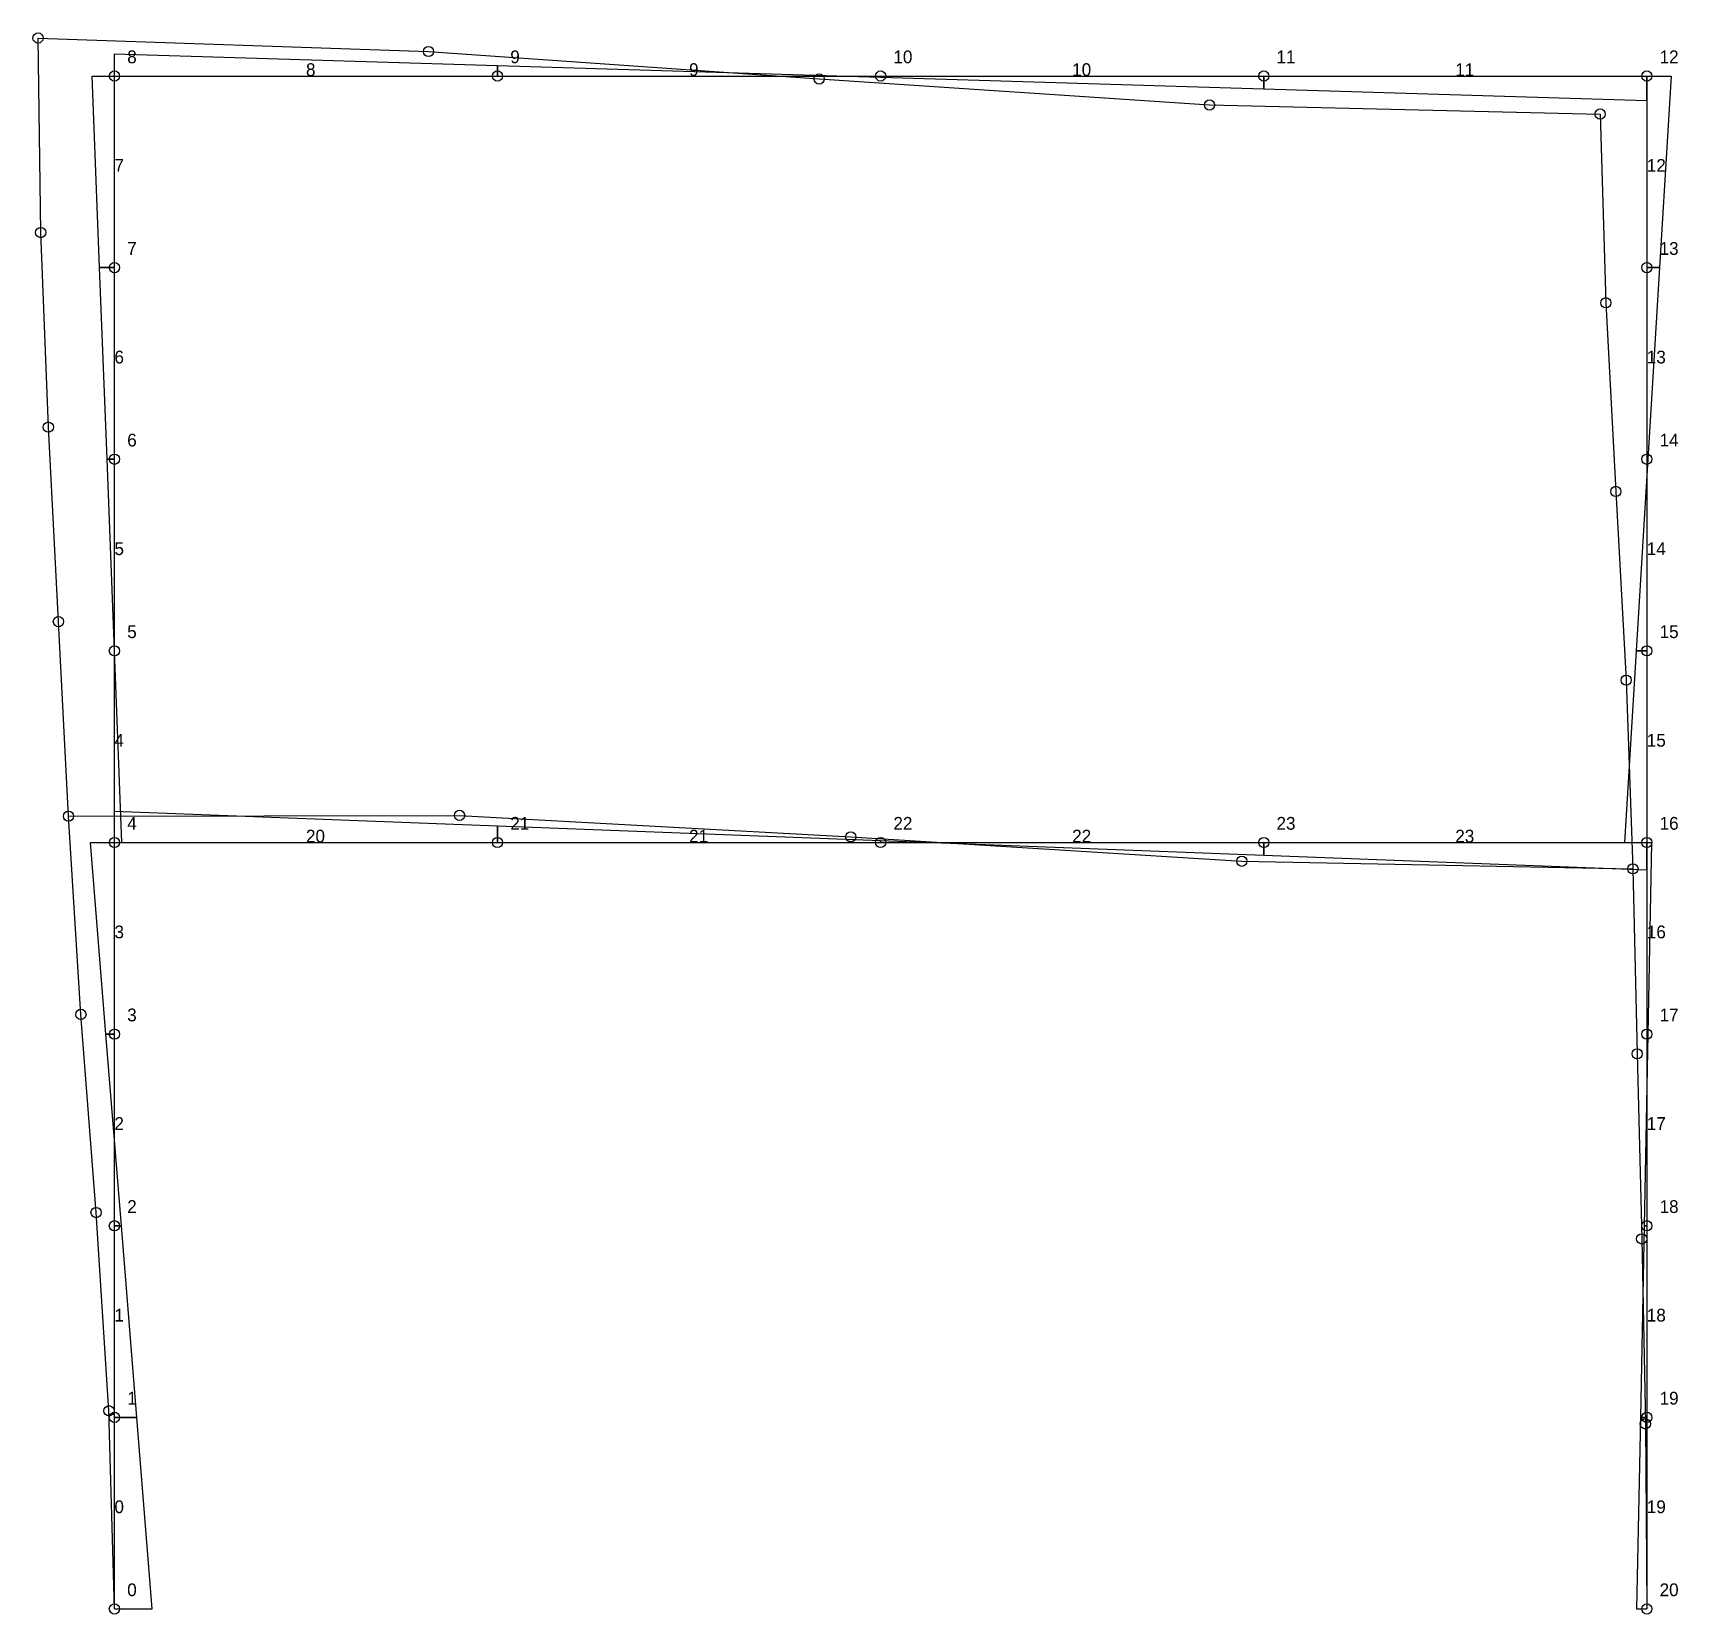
# Model space of a CAD drawing. Header units: metres. Extents: x -0.43 to 8.16, y -0.03 to 8.22.
import ezdxf

# ---------------------------------------------------------------- set-up
doc = ezdxf.new("R2010")
doc.units = ezdxf.units.M

msp = doc.modelspace()

# ---------------------------------------------------------------- linework, layer by layer
at = {"layer": 'BMD', "color": 4}
for p, q in [((0, 8), (0, 8.1161)), ((0, 8.1161), (2, 8.0552)), ((-0.0773, 7), (-0.1161, 8)), ((-0.1161, 8), (0, 8)), ((2, 8.0552), (2, 8)), ((2, 8), (2, 8.0552)), ((2, 8.0552), (4, 7.9943)), ((4, 7.9943), (4, 8)), ((4, 8), (4, 7.9943)), ((4, 7.9943), (6, 7.9333)), ((6, 7.9333), (6, 8)), ((6, 8), (6, 7.9333)), ((8, 7.8724), (8, 8)), ((8, 8), (8.1275, 8)), ((8.1275, 8), (8.0663, 7)), ((6, 7.9333), (8, 7.8724)), ((-0.0385, 6), (-0.0773, 7)), ((-0.0773, 7), (0, 7)), ((0, 7), (-0.0773, 7)), ((8.0663, 7), (8, 7)), ((8, 7), (8.0663, 7)), ((8.0663, 7), (8.0051, 6)), ((0.0002, 5), (-0.0385, 6)), ((-0.0385, 6), (0, 6)), ((0, 6), (-0.0385, 6)), ((8.0051, 6), (7.9439, 5)), ((8.0051, 6), (8, 6)), ((8, 6), (8.0051, 6)), ((0.0002, 5), (0, 5)), ((0, 5), (0.0002, 5)), ((0.039, 4), (0.0002, 5)), ((7.9439, 5), (7.8826, 4)), ((7.9439, 5), (8, 5)), ((8, 5), (7.9439, 5)), ((0, 4), (0, 4.1639)), ((0, 4.1639), (2, 4.0874)), ((2, 4.0874), (2, 4)), ((2, 4), (2, 4.0874)), ((2, 4.0874), (4, 4.011)), ((-0.0444, 3), (-0.1249, 4)), ((-0.1249, 4), (0, 4)), ((0, 4), (0.039, 4)), ((4, 4.011), (4, 4)), ((4, 4), (4, 4.011)), ((4, 4.011), (6, 3.9345)), ((6, 3.9345), (6, 4)), ((6, 4), (6, 3.9345)), ((7.8826, 4), (8, 4)), ((8, 4), (8.0246, 4)), ((8, 3.858), (8, 4)), ((8.0246, 4), (8.0052, 3)), ((6, 3.9345), (8, 3.858)), ((0.0362, 2), (-0.0444, 3)), ((-0.0444, 3), (0, 3)), ((0, 3), (-0.0444, 3)), ((8.0052, 3), (7.9857, 2)), ((8.0052, 3), (8, 3)), ((8, 3), (8.0052, 3)), ((0.0362, 2), (0, 2)), ((0, 2), (0.0362, 2)), ((0.1168, 1), (0.0362, 2)), ((7.9857, 2), (7.9663, 1)), ((7.9857, 2), (8, 2)), ((8, 2), (7.9857, 2)), ((0.1168, 1), (0, 1)), ((0, 1), (0.1168, 1)), ((0.1973, 0), (0.1168, 1)), ((7.9663, 1), (7.9469, 0)), ((7.9663, 1), (8, 1)), ((8, 1), (7.9663, 1)), ((0, 0), (0.1973, 0)), ((7.9469, 0), (8, 0))]:
    msp.add_line(p, q, dxfattribs=at)
at = {"layer": 'Deflected', "color": 1}
for p, q in [((-0.3849, 7.1831), (-0.399, 8.1983)), ((-0.399, 8.1983), (1.6398, 8.1282)), ((1.6398, 8.1282), (3.6785, 7.9847)), ((3.6785, 7.9847), (5.7173, 7.8488)), ((5.7173, 7.8488), (7.7561, 7.8017)), ((7.7561, 7.8017), (7.7862, 6.8169)), ((-0.3451, 6.1678), (-0.3849, 7.1831)), ((7.7862, 6.8169), (7.8384, 5.8322)), ((-0.2924, 5.1526), (-0.3451, 6.1678)), ((7.8384, 5.8322), (7.8922, 4.8474)), ((-0.2397, 4.1374), (-0.2924, 5.1526)), ((7.8922, 4.8474), (7.9274, 3.8626)), ((-0.2397, 4.1374), (1.802, 4.1416)), ((-0.1751, 3.103), (-0.2397, 4.1374)), ((1.802, 4.1416), (3.8438, 4.0293)), ((3.8438, 4.0293), (5.8856, 3.9023)), ((5.8856, 3.9023), (7.9274, 3.8626)), ((7.9274, 3.8626), (7.9494, 2.897)), ((-0.0957, 2.0687), (-0.1751, 3.103)), ((7.9494, 2.897), (7.9732, 1.9313)), ((-0.0284, 1.0344), (-0.0957, 2.0687)), ((7.9732, 1.9313), (7.9922, 0.9657)), ((0, 0), (-0.0284, 1.0344)), ((7.9922, 0.9657), (8, 0))]:
    msp.add_line(p, q, dxfattribs=at)
for centre in [(-0.399, 8.1983), (1.6398, 8.1282), (3.6785, 7.9847), (5.7173, 7.8488), (7.7561, 7.8017), (-0.3849, 7.1831), (7.7862, 6.8169), (-0.3451, 6.1678), (7.8384, 5.8322), (-0.2924, 5.1526), (7.8922, 4.8474), (-0.2397, 4.1374), (1.802, 4.1416), (3.8438, 4.0293), (5.8856, 3.9023), (7.9274, 3.8626), (-0.1751, 3.103), (7.9494, 2.897), (-0.0957, 2.0687), (7.9732, 1.9313), (-0.0284, 1.0344), (7.9922, 0.9657), (0, 0), (8, 0)]:
    msp.add_circle(centre, 0.0267, dxfattribs=at)
at = {"layer": 'Information', "color": 1}
msp.add_line((8, 8), (8.1, 8), dxfattribs=at)
at = {"layer": 'Undeflected', "color": 0}
for p, q in [((0, 7), (0, 8)), ((0, 8), (2, 8)), ((2, 8), (4, 8)), ((4, 8), (6, 8)), ((6, 8), (8, 8)), ((8, 8), (8, 7)), ((0, 6), (0, 7)), ((8, 7), (8, 6)), ((0, 5), (0, 6)), ((8, 6), (8, 5)), ((0, 4), (0, 5)), ((8, 5), (8, 4)), ((0, 3), (0, 4)), ((0, 4), (2, 4)), ((2, 4), (4, 4)), ((4, 4), (6, 4)), ((6, 4), (8, 4)), ((8, 4), (8, 3)), ((0, 2), (0, 3)), ((8, 3), (8, 2)), ((0, 1), (0, 2)), ((8, 2), (8, 1)), ((0, 0), (0, 1)), ((8, 1), (8, 0))]:
    msp.add_line(p, q, dxfattribs=at)
for centre in [(0, 8), (2, 8), (4, 8), (6, 8), (8, 8), (0, 7), (8, 7), (0, 6), (8, 6), (0, 5), (8, 5), (0, 4), (2, 4), (4, 4), (6, 4), (8, 4), (0, 3), (8, 3), (0, 2), (8, 2), (0, 1), (8, 1), (0, 0), (8, 0)]:
    msp.add_circle(centre, 0.0267, dxfattribs=at)

# ---------------------------------------------------------------- texts
at = {"layer": 'Information', "color": 5}
for s, height, p in [('8', 0.0667, (0.0667, 8.0667)), ('9', 0.0667, (2.0667, 8.0667)), ('10', 0.06667, (4.0667, 8.0667)), ('11', 0.06667, (6.0667, 8.0667)), ('12', 0.06667, (8.0667, 8.0667)), ('7', 0.0667, (0.0667, 7.0667)), ('13', 0.06667, (8.0667, 7.0667)), ('6', 0.0667, (0.0667, 6.0667)), ('14', 0.06667, (8.0667, 6.0667)), ('5', 0.0667, (0.0667, 5.0667)), ('15', 0.06667, (8.0667, 5.0667)), ('4', 0.0667, (0.0667, 4.0667)), ('21', 0.06667, (2.0667, 4.0667)), ('22', 0.06667, (4.0667, 4.0667)), ('23', 0.06667, (6.0667, 4.0667)), ('16', 0.06667, (8.0667, 4.0667)), ('3', 0.0667, (0.0667, 3.0667)), ('17', 0.06667, (8.0667, 3.0667)), ('2', 0.0667, (0.0667, 2.0667)), ('18', 0.06667, (8.0667, 2.0667)), ('1', 0.0667, (0.0667, 1.0667)), ('19', 0.06667, (8.0667, 1.0667)), ('0', 0.0667, (0.0667, 0.0667)), ('20', 0.06667, (8.0667, 0.0667))]:
    msp.add_text(s, height=height, dxfattribs=at).set_placement(p)
at = {"layer": 'Information', "color": 0}
for s, height, p in [('8', 0.0667, (1, 8)), ('9', 0.0667, (3, 8)), ('10', 0.06667, (5, 8)), ('11', 0.06667, (7, 8)), ('7', 0.0667, (0, 7.5)), ('12', 0.06667, (8, 7.5)), ('6', 0.0667, (0, 6.5)), ('13', 0.06667, (8, 6.5)), ('5', 0.0667, (0, 5.5)), ('14', 0.06667, (8, 5.5)), ('4', 0.0667, (0, 4.5)), ('15', 0.06667, (8, 4.5)), ('20', 0.06667, (1, 4)), ('21', 0.06667, (3, 4)), ('22', 0.06667, (5, 4)), ('23', 0.06667, (7, 4)), ('3', 0.0667, (0, 3.5)), ('16', 0.06667, (8, 3.5)), ('2', 0.0667, (0, 2.5)), ('17', 0.06667, (8, 2.5)), ('1', 0.0667, (0, 1.5)), ('18', 0.06667, (8, 1.5)), ('0', 0.0667, (0, 0.5)), ('19', 0.06667, (8, 0.5))]:
    msp.add_text(s, height=height, dxfattribs=at).set_placement(p)

doc.saveas('drawing.dxf')
